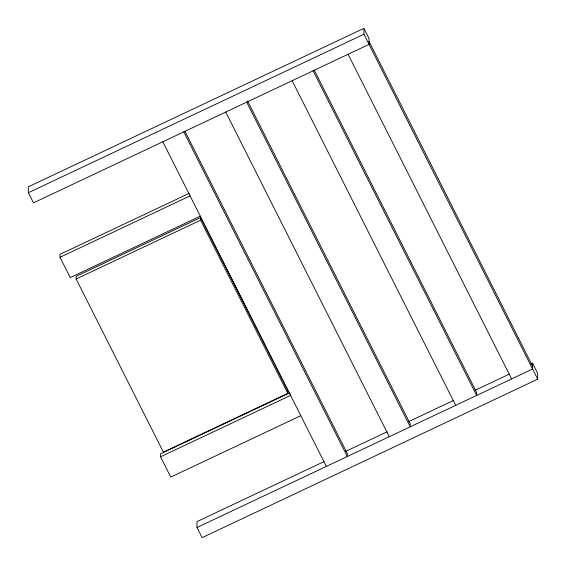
<?xml version="1.0" encoding="UTF-8"?>
<svg xmlns="http://www.w3.org/2000/svg" width="566" height="566" viewBox="0 0 566 566"><rect width="100%" height="100%" fill="white"/><g stroke="black" fill="none" stroke-linecap="round" stroke-linejoin="round"><path stroke-width="0.85" d="M363.881 28.357L28.3 186.837L28.364 192.716L33.472 202.861L369.053 44.381L368.997 38.502L363.881 28.357L363.945 34.236L537.7 379.163L202.119 537.643L197.003 527.498L196.947 521.619L323.985 461.623M28.364 192.716L363.945 34.236M189.235 193.324L59.996 254.353L60.031 257.297L70.248 277.588L200.286 216.177M60.031 257.297L190.07 195.886M200.562 217.549L76.12 276.321L76.148 278.988L163.369 452.128L287.811 393.363L287.783 390.696L200.562 217.549L200.59 220.216L287.811 393.363M76.148 278.988L200.59 220.216M289.742 392.839L160.503 453.875L160.532 456.812L170.755 477.103L300.794 415.692M160.532 456.812L290.57 395.408L290.556 393.936M345.557 451.435L387.109 431.816M408.68 421.628L453.43 400.495M475.001 390.307L509.358 374.084M530.929 363.896L532.528 363.139L537.636 373.284L537.7 379.163M197.003 527.498L532.592 369.025L532.528 363.139M369.025 41.438L532.556 366.082M348.083 54.286L511.614 378.93M314.286 70.219L476.629 392.493L476.657 395.436L313.125 70.792M292.148 80.697L455.687 405.341M247.469 100.798L410.208 423.856L410.244 426.799L246.705 102.163M225.735 112.068L389.267 436.704M184.948 131.298L347.291 453.571L347.319 456.514L183.787 131.871M162.81 141.776L326.349 466.419"/></g></svg>
